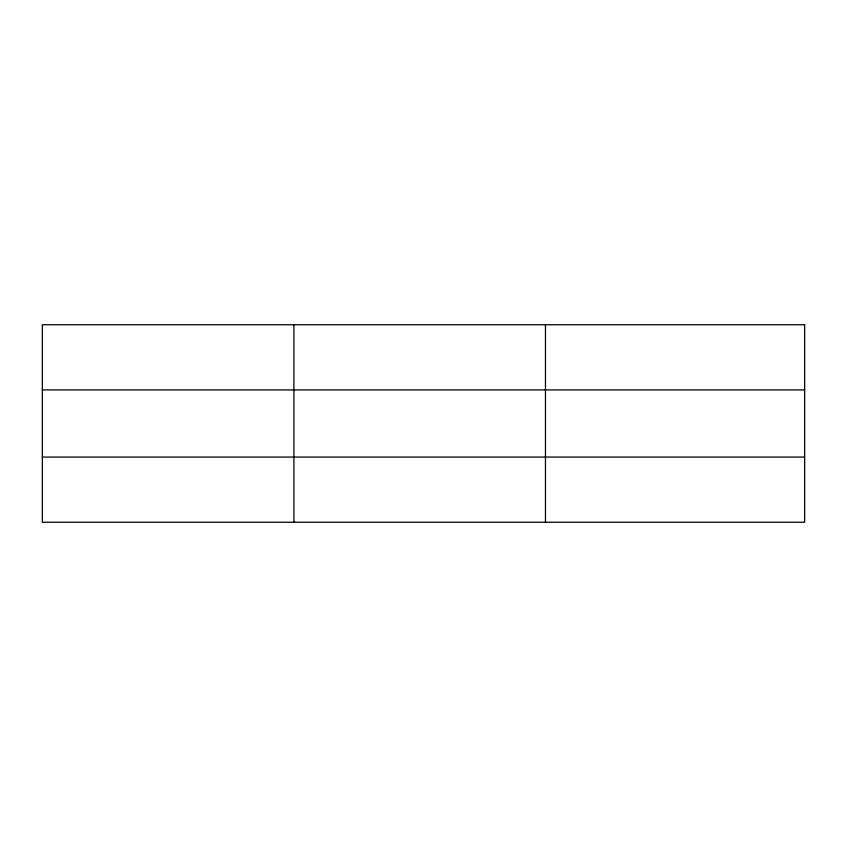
<?xml version="1.0" encoding="UTF-8"?>
<svg xmlns="http://www.w3.org/2000/svg" width="847" height="847" viewBox="0 0 847 847"><rect width="100%" height="100%" fill="white"/><g stroke="black" fill="none" stroke-linecap="round" stroke-linejoin="round"><path stroke-width="1.27" d="M293.909 324.75L293.909 522.25M545.468 324.75L545.468 522.25M42.35 389.927L804.65 389.927M42.35 457.073L804.65 457.073M804.65 324.75L804.65 522.25L42.35 522.25L42.35 324.75L804.65 324.75"/></g></svg>
